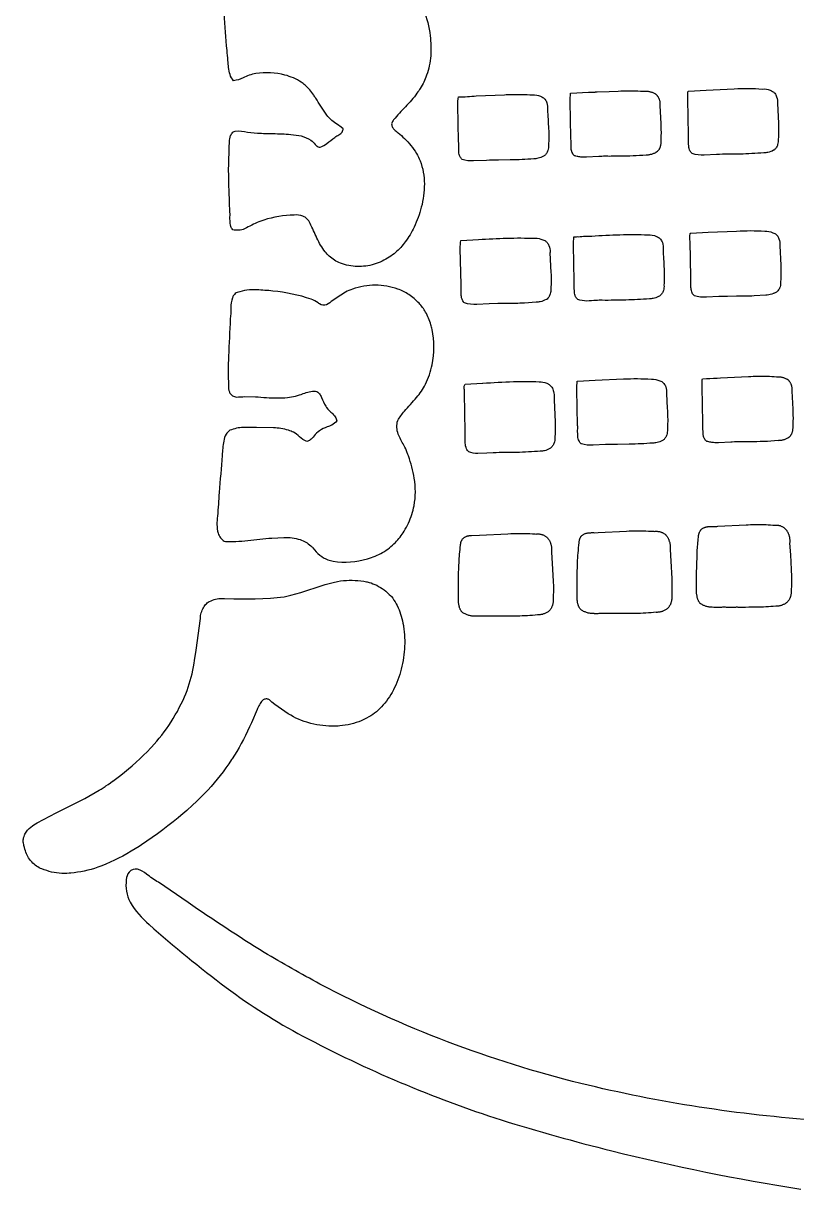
# Model space of a CAD drawing. Header units: millimetres. Extents: x 0 to 1000, y 0 to 780.
# Drawn here: x 500.1 to 584.2, y 140.5 to 267.4 of the extents above; entities that cross this region are included whole.
import ezdxf

# ---------------------------------------------------------------- set-up
doc = ezdxf.new("R2010")
doc.units = ezdxf.units.MM
doc.layers.add('Default', color=70, linetype='Continuous')

msp = doc.modelspace()

# ---------------------------------------------------------------- linework, layer by layer
at = {"layer": 'Default'}
for points in [[(543.64, 268.83, -0.068833), (544.37, 266.05, -0.04832), (544.43, 263.86, -0.063602), (543.98, 261.74, -0.057013), (543.3, 260.32, -0.027571), (542.94, 259.8, -0.046473), (541.68, 258.32, 0.014738), (540.4, 256.89, 0.149513), (540.2, 256.54, 0.152842), (540.19, 256.36, 0.113578), (540.34, 255.99, 0.079311), (540.47, 255.85, 0.040607), (540.9, 255.48, -0.02486), (541.58, 254.86, -0.072864), (542.87, 253.25, -0.026348), (543.28, 252.44, -0.090553), (543.74, 249.92, -0.066623), (543.41, 247.39, -0.049296), (542.63, 245.23, -0.049438), (541.66, 243.63, -0.051385), (540.61, 242.47, -0.062455), (539.15, 241.53, -0.079944), (537.36, 240.99, -0.040987), (536.45, 240.95, -0.095373), (534.62, 241.31, -0.092559), (533.4, 242.07, -0.033735), (532.95, 242.55, -0.055754), (532.06, 244.03, 0.006056), (531.31, 245.64, 0.083731), (530.97, 246.12, 0.113029), (530.53, 246.42, 0.124632), (529.58, 246.54, 0.067497), (526.27, 246), (525.74, 245.81, 0.010047), (524.19, 245.05, -0.179049), (522.9, 244.95, -0.147439), (522.68, 245.3, -0.035206), (522.61, 245.94, -0.026216), (522.61, 246.49, 0.033922), (522.57, 247.24, 0.004191), (522.49, 249.62, -0.025079), (522.56, 254.5, -0.120214), (522.67, 255.18, -0.114344), (522.92, 255.54, -0.120549), (523.18, 255.68, -0.099634), (524.5, 255.55), (525.61, 255.45, 0.014249), (527.28, 255.4, -0.014944), (529.21, 255.31, -0.033235), (530.36, 255.14, -0.090279), (531.4, 254.68, -0.074196), (531.87, 254.22, 0.135725), (532.19, 253.97, 0.092445), (532.4, 253.93, 0.095723), (533.15, 254.34, 0.002111), (533.99, 254.99, -0.050954), (534.45, 255.27), (534.66, 255.41, 0.145971), (534.89, 255.76, 0.03621), (534.92, 255.9), (534.7, 256.09), (534.29, 256.38, -0.079976), (533.12, 257.39), (532.48, 258.37, -0.00969), (531.94, 259.24, -0.020297), (531.71, 259.58, 0.070011), (530.78, 260.66, 0.031681), (530.36, 260.99, 0.075848), (528.58, 261.77, 0.101743), (525.4, 261.93, 0.079977), (524.03, 261.46, -0.081208), (522.99, 261.15, -0.108343), (522.61, 261.83, -0.054009), (522.38, 263.35, 0.021507), (522.28, 264.44, -0.000801), (521.97, 268.45, -0.009719)], [(586.68, 148.07, -0.042884), (560.77, 152.09, -0.060957), (532.39, 162.91, -0.013974), (526.32, 166.34, -0.01159), (518.06, 171.76), (514.84, 173.97, -0.044908), (513.52, 174.87, 0.097541), (512.56, 175.39, 0.262689), (511.64, 175.08, 0.174096), (511.33, 174.25, 0.15233), (511.74, 171.8, 0.081646), (513.81, 169.37, 0.020489), (522.19, 162.53, 0.039974), (530.53, 157.25, 0.044099), (552.1, 148.12, 0.014612), (564.11, 144.77, 0.022385), (584.67, 140.61, 0.039414)]]:
    msp.add_lwpolyline(points, format="xyb", dxfattribs=at)
for points in [[(559.68, 259.79), (561.59, 259.89), (561.71, 259.89), (561.83, 259.89), (561.96, 259.89), (562.08, 259.9), (562.2, 259.91), (562.32, 259.92), (562.36, 259.93), (562.52, 259.93), (563.82, 259.99), (564.8, 260.03), (565.1, 260.04), (565.41, 260.05), (565.72, 260.05), (566.03, 260.05), (566.34, 260.05), (566.64, 260.05), (566.95, 260.04), (567.26, 260.03), (567.57, 260.02), (567.72, 260.01), (567.79, 260.02), (567.87, 260.02), (567.94, 260.01), (568.01, 260.01), (568.09, 260), (568.16, 259.99), (568.23, 259.97), (568.31, 259.96), (568.38, 259.94), (568.45, 259.91), (568.52, 259.89), (568.6, 259.86), (568.67, 259.83), (568.74, 259.8), (568.79, 259.77), (568.83, 259.74), (568.87, 259.72), (568.91, 259.69), (568.94, 259.66), (568.98, 259.63), (569.01, 259.6), (569.04, 259.56), (569.07, 259.52), (569.1, 259.48), (569.13, 259.44), (569.16, 259.4), (569.18, 259.35), (569.21, 259.3), (569.23, 259.25), (569.25, 259.2), (569.27, 259.15), (569.29, 259.1), (569.3, 259.04), (569.31, 258.99), (569.33, 258.93), (569.34, 258.87), (569.34, 258.81), (569.35, 258.76), (569.35, 258.7), (569.35, 258.64), (569.35, 258.58), (569.35, 258.52), (569.35, 258.46), (569.34, 258.43), (569.45, 256.49), (569.46, 256.31), (569.47, 256.13), (569.47, 255.95), (569.47, 255.77), (569.48, 255.59), (569.48, 255.42), (569.47, 255.24), (569.47, 255.06), (569.46, 254.88), (569.46, 254.7), (569.45, 254.54), (569.45, 254.48), (569.45, 254.42), (569.45, 254.37), (569.44, 254.31), (569.44, 254.25), (569.43, 254.19), (569.42, 254.14), (569.41, 254.08), (569.4, 254.03), (569.38, 253.98), (569.37, 253.92), (569.35, 253.87), (569.33, 253.82), (569.3, 253.78), (569.28, 253.73), (569.26, 253.68), (569.23, 253.64), (569.2, 253.6), (569.17, 253.56), (569.14, 253.52), (569.11, 253.49), (569.07, 253.46), (569.04, 253.43), (569, 253.4), (568.97, 253.37), (568.93, 253.35), (568.89, 253.33), (568.87, 253.32), (568.8, 253.28), (568.73, 253.25), (568.66, 253.22), (568.59, 253.19), (568.51, 253.17), (568.44, 253.14), (568.37, 253.12), (568.29, 253.11), (568.22, 253.09), (568.15, 253.08), (568.07, 253.07), (568, 253.06), (567.92, 253.06), (567.85, 253.06), (567.5, 253.03), (567.15, 253.01), (566.79, 252.99), (566.44, 252.98), (566.09, 252.96), (565.73, 252.95), (565.38, 252.94), (565.29, 252.94), (565.2, 252.94), (565.12, 252.93), (565.04, 252.94), (564.96, 252.94), (564.73, 252.94), (564.5, 252.94), (564.27, 252.94), (564.04, 252.93), (563.84, 252.92), (563.68, 252.93), (563.53, 252.93), (563.37, 252.93), (563.21, 252.93), (563.05, 252.92), (562.89, 252.91), (562.74, 252.9), (562.72, 252.9), (561.39, 252.83), (561.28, 252.82), (561.18, 252.82), (561.07, 252.83), (560.97, 252.83), (560.86, 252.84), (560.76, 252.85), (560.65, 252.86), (560.55, 252.88), (560.44, 252.9), (560.34, 252.92), (560.23, 252.94), (560.13, 252.97), (560.06, 252.99), (560.03, 253.02), (560, 253.05), (559.97, 253.09), (559.94, 253.13), (559.91, 253.16), (559.88, 253.2), (559.86, 253.25), (559.84, 253.29), (559.81, 253.34), (559.79, 253.39), (559.78, 253.43), (559.76, 253.48), (559.75, 253.54), (559.73, 253.59), (559.72, 253.64), (559.71, 253.69), (559.71, 253.75), (559.7, 253.8), (559.7, 253.86), (559.7, 253.91), (559.7, 253.92), (559.69, 254.46), (559.68, 254.99), (559.6, 258.89), (559.6, 259.01), (559.6, 259.13), (559.6, 259.25), (559.61, 259.37), (559.62, 259.49), (559.63, 259.61), (559.64, 259.73), (559.64, 259.79)], [(574.03, 228.74), (574.41, 228.76), (574.8, 228.77), (575.18, 228.79), (575.57, 228.81), (575.94, 228.84), (579, 228.98), (579.26, 228.99), (579.51, 229), (579.76, 229.01), (580.01, 229.02), (580.26, 229.02), (580.52, 229.02), (580.77, 229.02), (581.02, 229.01), (581.27, 229), (581.52, 228.99), (581.78, 228.98), (582.03, 228.96), (582.07, 228.96), (582.14, 228.96), (582.22, 228.96), (582.29, 228.96), (582.36, 228.95), (582.44, 228.94), (582.51, 228.93), (582.58, 228.92), (582.66, 228.9), (582.73, 228.88), (582.8, 228.86), (582.87, 228.83), (582.94, 228.81), (583.01, 228.78), (583.08, 228.74), (583.14, 228.71), (583.18, 228.69), (583.22, 228.67), (583.26, 228.64), (583.29, 228.61), (583.33, 228.58), (583.36, 228.55), (583.39, 228.51), (583.42, 228.47), (583.45, 228.43), (583.48, 228.39), (583.51, 228.34), (583.53, 228.3), (583.56, 228.25), (583.58, 228.2), (583.6, 228.15), (583.62, 228.1), (583.64, 228.05), (583.65, 227.99), (583.66, 227.94), (583.68, 227.88), (583.69, 227.82), (583.69, 227.77), (583.7, 227.71), (583.7, 227.65), (583.7, 227.59), (583.7, 227.53), (583.7, 227.48), (583.7, 227.42), (583.69, 227.38), (583.8, 225.43), (583.81, 225.25), (583.81, 225.07), (583.82, 224.9), (583.82, 224.72), (583.83, 224.54), (583.83, 224.36), (583.82, 224.18), (583.82, 224), (583.81, 223.82), (583.81, 223.64), (583.8, 223.49), (583.8, 223.43), (583.8, 223.37), (583.8, 223.31), (583.79, 223.25), (583.79, 223.2), (583.78, 223.14), (583.77, 223.08), (583.76, 223.03), (583.74, 222.97), (583.73, 222.92), (583.71, 222.86), (583.69, 222.81), (583.67, 222.76), (583.65, 222.71), (583.62, 222.67), (583.6, 222.62), (583.57, 222.58), (583.54, 222.54), (583.51, 222.5), (583.48, 222.46), (583.45, 222.43), (583.41, 222.39), (583.38, 222.36), (583.34, 222.33), (583.3, 222.31), (583.27, 222.29), (583.23, 222.26), (583.22, 222.26), (583.15, 222.23), (583.08, 222.19), (583.01, 222.16), (582.94, 222.13), (582.87, 222.11), (582.8, 222.09), (582.73, 222.07), (582.65, 222.05), (582.58, 222.03), (582.51, 222.02), (582.43, 222.01), (582.36, 222.01), (582.29, 222.01), (582.21, 222), (582.2, 222.01), (581.82, 221.98), (581.43, 221.96), (581.05, 221.93), (580.66, 221.92), (580.27, 221.9), (579.89, 221.89), (579.64, 221.88), (578.35, 221.86), (578.13, 221.87), (577.9, 221.87), (577.68, 221.86), (577.45, 221.86), (577.23, 221.85), (577.07, 221.84), (575.74, 221.77), (575.63, 221.77), (575.52, 221.77), (575.42, 221.77), (575.31, 221.78), (575.2, 221.79), (575.1, 221.8), (574.99, 221.81), (574.88, 221.83), (574.78, 221.85), (574.67, 221.87), (574.57, 221.9), (574.46, 221.93), (574.41, 221.94), (574.38, 221.97), (574.35, 222), (574.32, 222.04), (574.29, 222.07), (574.26, 222.11), (574.23, 222.15), (574.21, 222.2), (574.19, 222.24), (574.16, 222.29), (574.14, 222.33), (574.13, 222.38), (574.11, 222.43), (574.1, 222.49), (574.08, 222.54), (574.07, 222.59), (574.06, 222.64), (574.06, 222.7), (574.05, 222.75), (574.05, 222.81), (574.05, 222.86), (574.05, 222.87), (574.04, 223.41), (574.03, 223.94), (573.95, 227.84), (573.94, 228.66), (574, 228.74), (574.03, 228.74)], [(547.45, 205), (547.44, 205.2), (547.44, 205.4), (547.44, 205.61), (547.44, 205.81), (547.45, 206.01), (547.45, 206.21), (547.46, 206.41), (547.46, 206.47), (547.47, 207), (547.47, 207.24), (547.47, 207.48), (547.47, 207.73), (547.48, 207.97), (547.49, 208.22), (547.5, 208.46), (547.51, 208.7), (547.52, 208.95), (547.54, 209.19), (547.55, 209.43), (547.57, 209.67), (547.6, 209.92), (547.62, 210.16), (547.64, 210.4), (547.67, 210.64), (547.67, 210.64), (547.68, 210.7), (547.68, 210.75), (547.69, 210.8), (547.7, 210.86), (547.71, 210.91), (547.72, 210.96), (547.74, 211.01), (547.76, 211.06), (547.78, 211.1), (547.8, 211.15), (547.82, 211.19), (547.84, 211.23), (547.87, 211.27), (547.9, 211.31), (547.92, 211.35), (547.95, 211.38), (547.99, 211.41), (547.99, 211.41), (548.04, 211.45), (548.1, 211.49), (548.15, 211.52), (548.21, 211.55), (548.27, 211.58), (548.32, 211.6), (548.38, 211.62), (548.44, 211.64), (548.5, 211.66), (548.56, 211.67), (548.62, 211.68), (548.68, 211.69), (548.74, 211.7), (548.8, 211.7), (548.86, 211.7), (549.75, 211.73), (552.83, 211.88), (553.13, 211.9), (553.43, 211.9), (553.72, 211.91), (554.02, 211.91), (554.32, 211.91), (554.62, 211.91), (554.91, 211.9), (555.21, 211.89), (555.51, 211.88), (555.8, 211.86), (555.92, 211.85), (555.98, 211.86), (556.04, 211.87), (556.1, 211.87), (556.17, 211.87), (556.23, 211.86), (556.29, 211.85), (556.35, 211.84), (556.41, 211.83), (556.48, 211.81), (556.54, 211.8), (556.6, 211.77), (556.66, 211.75), (556.72, 211.72), (556.77, 211.69), (556.83, 211.66), (556.89, 211.62), (556.95, 211.58), (557, 211.54), (557.05, 211.5), (557.1, 211.47), (557.14, 211.42), (557.17, 211.38), (557.21, 211.33), (557.24, 211.29), (557.28, 211.24), (557.31, 211.18), (557.34, 211.13), (557.37, 211.07), (557.4, 211.02), (557.42, 210.96), (557.45, 210.9), (557.47, 210.83), (557.49, 210.77), (557.51, 210.71), (557.52, 210.64), (557.54, 210.57), (557.55, 210.51), (557.56, 210.44), (557.57, 210.37), (557.57, 210.3), (557.58, 210.23), (557.58, 210.16), (557.58, 210.09), (557.58, 210.02), (557.57, 209.95), (557.57, 209.89), (557.57, 209.88), (557.65, 208.63), (557.75, 206.74), (557.76, 206.53), (557.77, 206.32), (557.77, 206.12), (557.77, 205.91), (557.77, 205.7), (557.77, 205.49), (557.76, 205.29), (557.76, 205.08), (557.75, 204.87), (557.75, 204.84), (557.75, 204.78), (557.75, 204.71), (557.75, 204.65), (557.75, 204.58), (557.75, 204.52), (557.74, 204.45), (557.73, 204.39), (557.72, 204.33), (557.71, 204.27), (557.7, 204.21), (557.68, 204.14), (557.66, 204.09), (557.64, 204.03), (557.62, 203.97), (557.6, 203.92), (557.57, 203.86), (557.55, 203.81), (557.52, 203.76), (557.49, 203.71), (557.46, 203.67), (557.42, 203.62), (557.39, 203.58), (557.35, 203.54), (557.32, 203.5), (557.28, 203.47), (557.24, 203.43), (557.2, 203.4), (557.19, 203.4), (557.12, 203.35), (557.06, 203.31), (556.99, 203.28), (556.92, 203.24), (556.85, 203.21), (556.78, 203.18), (556.71, 203.16), (556.64, 203.13), (556.57, 203.11), (556.5, 203.09), (556.42, 203.08), (556.35, 203.07), (556.28, 203.06), (556.21, 203.05), (556.13, 203.05), (556.06, 203.05), (556.06, 203.05), (555.78, 203.02), (555.5, 203), (555.22, 202.98), (554.95, 202.96), (554.67, 202.95), (554.39, 202.94), (554.11, 202.93), (553.83, 202.93), (553.56, 202.92), (553.44, 202.92), (553.36, 202.92), (553.27, 202.92), (553.19, 202.92), (553.12, 202.92), (552.78, 202.91), (552.44, 202.91), (552.1, 202.91), (551.97, 202.91), (551.92, 202.92), (551.88, 202.93), (551.83, 202.93), (551.78, 202.93), (551.74, 202.92), (551.69, 202.91), (551.69, 202.91), (550.83, 202.91), (550.48, 202.91), (550.12, 202.91), (549.77, 202.91), (549.42, 202.9), (549.35, 202.9), (549.26, 202.9), (549.17, 202.9), (549.09, 202.91), (549, 202.92), (548.92, 202.93), (548.83, 202.94), (548.75, 202.96), (548.66, 202.98), (548.58, 203), (548.5, 203.03), (548.41, 203.06), (548.33, 203.09), (548.25, 203.12), (548.17, 203.16), (548.08, 203.2), (548, 203.24), (547.92, 203.29), (547.89, 203.31), (547.86, 203.34), (547.82, 203.38), (547.79, 203.42), (547.76, 203.46), (547.73, 203.51), (547.7, 203.55), (547.67, 203.6), (547.65, 203.65), (547.62, 203.7), (547.6, 203.76), (547.58, 203.81), (547.56, 203.87), (547.55, 203.92), (547.53, 203.98), (547.52, 204.04), (547.52, 204.07), (547.5, 204.16), (547.48, 204.24), (547.47, 204.32), (547.46, 204.41), (547.45, 204.49), (547.45, 204.58), (547.44, 204.67), (547.44, 204.75), (547.44, 204.84), (547.44, 204.92)], [(560.34, 205.29), (560.36, 206.76), (560.36, 207.04), (560.36, 207.31), (560.36, 207.59), (560.37, 207.87), (560.38, 208.14), (560.39, 208.42), (560.4, 208.7), (560.41, 208.97), (560.43, 209.25), (560.44, 209.52), (560.46, 209.8), (560.49, 210.07), (560.51, 210.35), (560.54, 210.62), (560.57, 210.9), (560.57, 210.93), (560.57, 210.98), (560.58, 211.04), (560.59, 211.09), (560.6, 211.14), (560.61, 211.2), (560.62, 211.25), (560.64, 211.3), (560.66, 211.35), (560.68, 211.39), (560.7, 211.44), (560.72, 211.48), (560.75, 211.53), (560.77, 211.57), (560.8, 211.6), (560.83, 211.64), (560.86, 211.67), (560.88, 211.7), (560.93, 211.74), (560.99, 211.77), (561.04, 211.81), (561.1, 211.84), (561.15, 211.86), (561.21, 211.89), (561.27, 211.91), (561.33, 211.93), (561.39, 211.95), (561.44, 211.96), (561.5, 211.97), (561.56, 211.98), (561.62, 211.99), (561.68, 211.99), (561.74, 211.99), (561.75, 211.99), (561.83, 211.99), (561.9, 212), (561.97, 212), (562.05, 212), (562.12, 212), (562.2, 211.99), (562.2, 211.99), (562.65, 212.02), (565.73, 212.17), (566.03, 212.18), (566.33, 212.19), (566.62, 212.19), (566.92, 212.2), (567.22, 212.19), (567.52, 212.19), (567.81, 212.18), (568.11, 212.17), (568.41, 212.16), (568.71, 212.15), (568.81, 212.14), (568.88, 212.15), (568.94, 212.15), (569, 212.15), (569.07, 212.15), (569.13, 212.14), (569.19, 212.14), (569.25, 212.12), (569.32, 212.11), (569.38, 212.09), (569.44, 212.07), (569.5, 212.05), (569.56, 212.03), (569.62, 212), (569.68, 211.97), (569.74, 211.93), (569.8, 211.9), (569.85, 211.86), (569.91, 211.82), (569.96, 211.77), (569.99, 211.75), (570.03, 211.71), (570.07, 211.66), (570.11, 211.62), (570.14, 211.57), (570.17, 211.52), (570.21, 211.47), (570.24, 211.41), (570.27, 211.36), (570.29, 211.3), (570.32, 211.24), (570.34, 211.18), (570.36, 211.12), (570.38, 211.05), (570.4, 210.99), (570.42, 210.92), (570.43, 210.86), (570.45, 210.79), (570.46, 210.72), (570.46, 210.65), (570.47, 210.59), (570.47, 210.52), (570.48, 210.45), (570.48, 210.38), (570.47, 210.31), (570.47, 210.24), (570.46, 210.17), (570.46, 210.17), (570.54, 208.91), (570.65, 207.02), (570.66, 206.82), (570.66, 206.61), (570.67, 206.4), (570.67, 206.2), (570.67, 205.99), (570.67, 205.79), (570.66, 205.58), (570.65, 205.38), (570.65, 205.17), (570.64, 205.13), (570.65, 205.06), (570.65, 205), (570.65, 204.93), (570.65, 204.87), (570.64, 204.8), (570.64, 204.74), (570.63, 204.68), (570.62, 204.61), (570.61, 204.55), (570.59, 204.49), (570.58, 204.43), (570.56, 204.37), (570.54, 204.31), (570.52, 204.25), (570.49, 204.2), (570.47, 204.15), (570.44, 204.09), (570.41, 204.04), (570.38, 203.99), (570.35, 203.95), (570.32, 203.9), (570.28, 203.86), (570.25, 203.82), (570.21, 203.78), (570.17, 203.75), (570.13, 203.72), (570.09, 203.69), (570.09, 203.68), (570.02, 203.64), (569.96, 203.6), (569.89, 203.56), (569.83, 203.53), (569.76, 203.5), (569.69, 203.47), (569.62, 203.44), (569.55, 203.42), (569.49, 203.4), (569.42, 203.38), (569.35, 203.36), (569.28, 203.35), (569.21, 203.34), (569.14, 203.34), (569.06, 203.33), (568.99, 203.33), (568.95, 203.34), (568.67, 203.31), (568.39, 203.29), (568.11, 203.27), (567.82, 203.25), (567.54, 203.24), (567.26, 203.22), (566.97, 203.22), (566.69, 203.21), (566.41, 203.21), (566.34, 203.21), (566.25, 203.2), (566.17, 203.2), (566.08, 203.2), (566.01, 203.21), (565.68, 203.2), (565.35, 203.2), (565.02, 203.2), (564.87, 203.2), (564.82, 203.21), (564.77, 203.21), (564.73, 203.21), (564.68, 203.21), (564.63, 203.21), (564.58, 203.2), (564.58, 203.2), (563.72, 203.19), (562.98, 203.2), (562.7, 203.19), (562.61, 203.18), (562.53, 203.18), (562.44, 203.18), (562.35, 203.18), (562.26, 203.18), (562.21, 203.19), (562.13, 203.19), (562.05, 203.19), (561.96, 203.19), (561.88, 203.2), (561.8, 203.21), (561.71, 203.23), (561.63, 203.24), (561.55, 203.26), (561.47, 203.29), (561.39, 203.31), (561.3, 203.34), (561.22, 203.37), (561.14, 203.4), (561.06, 203.44), (560.98, 203.48), (560.91, 203.52), (560.83, 203.57), (560.79, 203.59), (560.75, 203.63), (560.72, 203.67), (560.68, 203.72), (560.65, 203.76), (560.62, 203.81), (560.59, 203.86), (560.56, 203.91), (560.54, 203.96), (560.51, 204.02), (560.49, 204.07), (560.47, 204.13), (560.45, 204.19), (560.44, 204.25), (560.42, 204.31), (560.41, 204.36), (560.4, 204.45), (560.38, 204.55), (560.37, 204.64), (560.36, 204.74), (560.35, 204.83), (560.35, 204.93), (560.34, 205.03), (560.34, 205.12), (560.34, 205.22)], [(573.34, 205.96), (573.34, 206.28), (573.34, 206.6), (573.34, 206.91), (573.35, 207.23), (573.35, 207.43), (573.4, 209.52), (573.41, 209.72), (573.41, 209.92), (573.42, 210.12), (573.44, 210.31), (573.45, 210.51), (573.47, 210.71), (573.48, 210.91), (573.5, 211.1), (573.53, 211.3), (573.55, 211.49), (573.57, 211.6), (573.57, 211.65), (573.57, 211.71), (573.58, 211.76), (573.59, 211.81), (573.6, 211.87), (573.62, 211.92), (573.63, 211.97), (573.65, 212.02), (573.67, 212.06), (573.69, 212.11), (573.72, 212.15), (573.74, 212.2), (573.77, 212.24), (573.79, 212.27), (573.82, 212.31), (573.85, 212.34), (573.88, 212.37), (573.93, 212.41), (573.99, 212.44), (574.04, 212.48), (574.1, 212.51), (574.16, 212.53), (574.22, 212.56), (574.28, 212.58), (574.34, 212.6), (574.4, 212.62), (574.46, 212.63), (574.52, 212.64), (574.58, 212.65), (574.64, 212.65), (574.7, 212.66), (574.75, 212.66), (574.87, 212.65), (574.98, 212.65), (575.1, 212.65), (575.21, 212.65), (575.33, 212.66), (575.44, 212.67), (575.56, 212.68), (575.64, 212.69), (578.73, 212.84), (578.97, 212.85), (579.21, 212.87), (579.45, 212.87), (579.69, 212.88), (579.93, 212.89), (580.17, 212.89), (580.41, 212.88), (580.66, 212.88), (580.9, 212.87), (581.14, 212.86), (581.38, 212.85), (581.62, 212.83), (581.81, 212.81), (581.87, 212.82), (581.93, 212.83), (581.99, 212.83), (582.06, 212.83), (582.12, 212.82), (582.18, 212.82), (582.24, 212.81), (582.3, 212.79), (582.36, 212.78), (582.42, 212.76), (582.48, 212.74), (582.54, 212.71), (582.6, 212.68), (582.66, 212.65), (582.72, 212.62), (582.77, 212.59), (582.83, 212.55), (582.88, 212.51), (582.94, 212.46), (582.99, 212.42), (583.03, 212.38), (583.06, 212.33), (583.1, 212.29), (583.14, 212.24), (583.17, 212.19), (583.2, 212.14), (583.23, 212.08), (583.26, 212.03), (583.29, 211.97), (583.31, 211.91), (583.34, 211.85), (583.36, 211.79), (583.38, 211.72), (583.4, 211.66), (583.41, 211.59), (583.43, 211.53), (583.44, 211.46), (583.45, 211.39), (583.46, 211.32), (583.47, 211.25), (583.47, 211.18), (583.47, 211.12), (583.47, 211.05), (583.47, 210.98), (583.47, 210.91), (583.46, 210.84), (583.54, 209.58), (583.56, 209.32), (583.58, 209.05), (583.59, 208.79), (583.61, 208.53), (583.62, 208.26), (583.63, 208), (583.64, 207.73), (583.65, 207.47), (583.65, 207.2), (583.65, 206.94), (583.65, 206.67), (583.65, 206.4), (583.65, 206.14), (583.64, 205.87), (583.64, 205.8), (583.64, 205.73), (583.64, 205.67), (583.64, 205.6), (583.64, 205.54), (583.64, 205.47), (583.63, 205.41), (583.62, 205.34), (583.61, 205.28), (583.6, 205.22), (583.58, 205.16), (583.57, 205.09), (583.55, 205.03), (583.53, 204.98), (583.51, 204.92), (583.48, 204.86), (583.46, 204.81), (583.43, 204.76), (583.4, 204.71), (583.37, 204.66), (583.34, 204.61), (583.31, 204.57), (583.27, 204.52), (583.23, 204.48), (583.2, 204.45), (583.16, 204.41), (583.12, 204.38), (583.08, 204.35), (583.02, 204.31), (582.96, 204.27), (582.9, 204.23), (582.83, 204.2), (582.77, 204.17), (582.7, 204.14), (582.64, 204.11), (582.57, 204.09), (582.51, 204.07), (582.44, 204.05), (582.37, 204.04), (582.3, 204.02), (582.24, 204.01), (582.17, 204.01), (582.1, 204.01), (582.03, 204.01), (581.96, 204.01), (581.95, 204.01), (581.68, 203.98), (581.42, 203.96), (581.15, 203.94), (580.89, 203.92), (580.62, 203.91), (580.35, 203.9), (580.09, 203.89), (579.82, 203.88), (579.56, 203.88), (579.33, 203.88), (579.25, 203.88), (579.16, 203.88), (579.08, 203.88), (579.01, 203.88), (578.67, 203.87), (578.33, 203.87), (577.99, 203.87), (577.86, 203.87), (577.81, 203.88), (577.77, 203.88), (577.72, 203.89), (577.67, 203.88), (577.63, 203.88), (577.58, 203.87), (577.58, 203.87), (576.72, 203.86), (576.61, 203.87), (576.5, 203.88), (576.39, 203.88), (576.28, 203.88), (576.17, 203.88), (576.06, 203.87), (575.98, 203.87), (575.78, 203.86), (575.59, 203.86), (575.4, 203.86), (575.21, 203.87), (575.02, 203.88), (574.86, 203.89), (574.78, 203.89), (574.71, 203.9), (574.63, 203.92), (574.55, 203.93), (574.47, 203.95), (574.39, 203.98), (574.32, 204), (574.24, 204.03), (574.17, 204.06), (574.09, 204.09), (574.02, 204.13), (573.94, 204.17), (573.87, 204.21), (573.8, 204.26), (573.78, 204.27), (573.75, 204.3), (573.71, 204.34), (573.68, 204.38), (573.65, 204.42), (573.62, 204.47), (573.59, 204.52), (573.56, 204.56), (573.54, 204.61), (573.51, 204.67), (573.49, 204.72), (573.47, 204.77), (573.45, 204.83), (573.44, 204.89), (573.42, 204.95), (573.41, 205.01), (573.41, 205.03), (573.39, 205.11), (573.37, 205.2), (573.36, 205.28), (573.35, 205.36), (573.34, 205.44), (573.34, 205.53), (573.33, 205.61), (573.33, 205.7), (573.33, 205.78), (573.33, 205.86), (573.34, 205.95)], [(500.23, 177.87), (500.2, 177.98), (500.17, 178.1), (500.15, 178.22), (500.13, 178.34), (500.13, 178.46), (500.13, 178.58), (500.15, 178.71), (500.16, 178.8), (500.21, 178.94), (500.26, 179.08), (500.31, 179.21), (500.38, 179.33), (500.45, 179.44), (500.52, 179.55), (500.6, 179.65), (500.69, 179.74), (500.78, 179.82), (500.78, 179.82), (500.95, 179.96), (501.11, 180.1), (501.29, 180.22), (501.46, 180.33), (501.63, 180.43), (503.7, 181.51), (506.82, 183.1), (508.36, 183.98), (508.58, 184.11), (508.8, 184.25), (509.02, 184.39), (509.11, 184.46), (509.36, 184.62), (509.6, 184.78), (509.84, 184.96), (509.86, 184.98), (510.29, 185.29), (510.72, 185.62), (511.14, 185.95), (511.56, 186.3), (511.98, 186.65), (512.39, 187.02), (512.79, 187.39), (513.19, 187.78), (513.59, 188.17), (513.98, 188.58), (514.08, 188.68), (514.37, 188.99), (514.64, 189.31), (514.91, 189.64), (515.18, 189.98), (515.44, 190.32), (515.7, 190.67), (515.94, 191.04), (516.19, 191.41), (516.42, 191.79), (516.65, 192.17), (516.88, 192.56), (517.09, 192.97), (517.31, 193.37), (517.51, 193.79), (517.66, 194.13), (517.8, 194.47), (517.93, 194.82), (518.05, 195.18), (518.17, 195.54), (518.28, 195.91), (518.38, 196.28), (518.48, 196.65), (518.56, 197.03), (518.64, 197.42), (518.71, 197.8), (518.76, 198.09), (518.94, 199.23), (519.38, 202.67), (519.39, 202.82), (519.41, 202.98), (519.45, 203.14), (519.48, 203.29), (519.53, 203.43), (519.58, 203.57), (519.64, 203.71), (519.71, 203.84), (519.79, 203.96), (519.87, 204.07), (519.95, 204.18), (520.04, 204.27), (520.14, 204.36), (520.24, 204.43), (520.34, 204.5), (520.38, 204.52), (520.54, 204.6), (520.71, 204.67), (520.87, 204.73), (521.04, 204.77), (521.21, 204.81), (521.38, 204.83), (521.55, 204.84), (521.72, 204.84), (521.89, 204.83), (522.02, 204.82), (523.01, 204.8), (524, 204.79), (524.99, 204.8), (525.34, 204.8), (527, 204.87), (527.37, 204.9), (527.74, 204.93), (528.11, 204.98), (528.49, 205.03), (528.65, 205.06), (529.21, 205.2), (529.76, 205.34), (530.31, 205.5), (530.86, 205.67), (531.41, 205.85), (531.64, 205.92), (532.07, 206.08), (532.51, 206.22), (532.95, 206.35), (533.4, 206.47), (533.84, 206.58), (534.28, 206.68), (534.63, 206.75), (534.94, 206.78), (535.26, 206.81), (535.57, 206.82), (535.89, 206.82), (536.2, 206.81), (536.52, 206.79), (536.83, 206.75), (537.15, 206.71), (537.46, 206.65), (537.51, 206.64), (537.73, 206.59), (537.94, 206.53), (538.15, 206.45), (538.36, 206.37), (538.57, 206.27), (538.77, 206.16), (538.98, 206.04), (539.17, 205.91), (539.37, 205.77), (539.56, 205.62), (539.75, 205.46), (539.93, 205.29), (540.1, 205.11), (540.17, 205.04), (540.3, 204.86), (540.43, 204.67), (540.56, 204.47), (540.67, 204.27), (540.78, 204.06), (540.89, 203.84), (540.99, 203.61), (541.08, 203.38), (541.16, 203.14), (541.23, 202.9), (541.3, 202.66), (541.36, 202.41), (541.41, 202.15), (541.46, 201.9), (541.47, 201.81), (541.51, 201.51), (541.55, 201.2), (541.57, 200.89), (541.59, 200.58), (541.6, 200.27), (541.6, 199.95), (541.59, 199.64), (541.57, 199.33), (541.55, 199.02), (541.51, 198.71), (541.47, 198.41), (541.42, 198.1), (541.42, 198.09), (541.37, 197.78), (541.3, 197.47), (541.23, 197.16), (541.15, 196.86), (541.06, 196.56), (540.96, 196.27), (540.86, 195.98), (540.75, 195.7), (540.63, 195.42), (540.5, 195.15), (540.37, 194.89), (540.23, 194.63), (540.09, 194.38), (539.94, 194.14), (539.78, 193.91), (539.61, 193.68), (539.45, 193.47), (539.27, 193.26), (539.09, 193.06), (538.91, 192.87), (538.72, 192.69), (538.52, 192.52), (538.32, 192.36), (538.12, 192.21), (537.92, 192.07), (537.72, 191.95), (537.44, 191.81), (537.16, 191.67), (536.88, 191.55), (536.6, 191.44), (536.31, 191.34), (536.02, 191.25), (535.73, 191.18), (535.44, 191.11), (535.14, 191.06), (534.85, 191.02), (534.56, 190.99), (534.37, 190.97), (534.04, 190.96), (533.7, 190.95), (533.37, 190.96), (533.04, 190.98), (532.71, 191.01), (532.38, 191.05), (532.05, 191.1), (531.72, 191.17), (531.39, 191.25), (531.06, 191.34), (530.96, 191.37), (530.66, 191.47), (530.37, 191.58), (530.07, 191.7), (529.78, 191.84), (529.5, 191.98), (529.21, 192.14), (528.93, 192.31), (528.57, 192.54), (528.21, 192.79), (527.85, 193.04), (527.49, 193.31), (527.14, 193.58), (527.03, 193.67), (526.97, 193.74), (526.9, 193.8), (526.83, 193.84), (526.75, 193.88), (526.68, 193.9), (526.6, 193.91), (526.52, 193.91), (526.44, 193.9), (526.36, 193.88), (526.29, 193.84), (526.22, 193.8), (526.15, 193.74), (526.14, 193.73), (526.04, 193.63), (525.96, 193.53), (525.87, 193.41), (525.8, 193.29), (525.73, 193.16), (525.66, 193.02), (525.61, 192.88), (525.56, 192.76), (524.93, 191.33), (524.72, 190.87), (524.51, 190.41), (524.29, 189.95), (524.07, 189.51), (523.83, 189.07), (523.59, 188.64), (523.35, 188.21), (523.09, 187.8), (522.83, 187.39), (522.78, 187.31), (522.48, 186.87), (522.17, 186.43), (521.85, 186), (521.53, 185.59), (521.21, 185.18), (520.87, 184.78), (520.54, 184.39), (520.19, 184), (520.04, 183.84), (519.5, 183.29), (518.96, 182.75), (518.54, 182.35), (517.9, 181.79), (517.26, 181.24), (516.97, 180.99), (516.41, 180.54), (515.85, 180.1), (515.29, 179.67), (514.72, 179.25), (514.15, 178.84), (513.57, 178.44), (512.99, 178.06), (512.73, 177.88), (512.29, 177.6), (511.84, 177.34), (511.39, 177.08), (510.94, 176.83), (510.49, 176.6), (510.03, 176.37), (509.57, 176.16), (509.11, 175.96), (508.65, 175.76), (508.23, 175.6), (507.87, 175.48), (507.5, 175.38), (507.13, 175.28), (506.76, 175.19), (506.39, 175.12), (506.02, 175.06), (505.65, 175.01), (505.28, 174.97), (505.12, 174.95), (504.85, 174.94), (504.57, 174.94), (504.3, 174.94), (504.03, 174.96), (503.75, 175), (503.48, 175.04), (503.21, 175.09), (502.94, 175.16), (502.67, 175.24), (502.41, 175.33), (502.14, 175.43), (502, 175.49), (501.85, 175.56), (501.71, 175.64), (501.57, 175.72), (501.43, 175.82), (501.3, 175.93), (501.17, 176.05), (501.05, 176.18), (500.93, 176.32), (500.9, 176.36), (500.8, 176.48), (500.71, 176.62), (500.62, 176.76), (500.54, 176.92), (500.47, 177.07), (500.41, 177.24), (500.35, 177.41), (500.3, 177.58), (500.25, 177.76)]]:
    msp.add_lwpolyline(points, close=True, dxfattribs=at)
for points in [[(572.47, 260.03), (574.37, 260.13), (577.44, 260.27, -0.033501), (580.5, 260.25, -0.116948), (581.35, 260.12, -0.034325), (581.6, 259.99, -0.090678), (581.85, 259.78, -0.080127), (582.05, 259.41, -0.110249), (582.13, 258.67), (582.24, 256.54, -0.026393), (582.23, 254.78, -0.087905), (582.16, 254.2, -0.073178), (582, 253.86, -0.077655), (581.8, 253.65, -0.04222), (581.7, 253.58, -0.069464), (581.09, 253.35, -0.053296), (580.64, 253.3, -0.012255), (578.07, 253.17), (576.79, 253.15, 0.0177), (575.5, 253.13), (574.17, 253.07, -0.103212), (572.85, 253.23), (572.85, 253.23, -0.095689), (572.62, 253.52, -0.093641), (572.49, 254.03, -0.021402), (572.48, 254.16), (572.46, 255.23), (572.38, 259.13), (572.38, 259.96), (572.43, 260.03), (572.46, 260.03)], [(547.47, 259.39, 0.014818), (549.38, 259.49), (552.44, 259.62, -0.035536), (553.21, 259.65, -0.020755), (555.51, 259.61, -0.112496), (556.38, 259.46, -0.029961), (556.62, 259.34, -0.090293), (556.86, 259.13, -0.07988), (557.06, 258.75, -0.109318), (557.13, 258.02, 0.000936), (557.25, 255.91, -0.028111), (557.24, 254.13, -0.088084), (557.16, 253.56, -0.073276), (557.01, 253.22, -0.077785), (556.81, 253.01, -0.042319), (556.71, 252.94, -0.06889), (556.1, 252.71, -0.052183), (555.64, 252.65, -0.011958), (553.08, 252.53), (551.79, 252.51, 0.018029), (550.51, 252.49), (549.08, 252.42, -0.086047), (547.85, 252.59, -0.094232), (547.63, 252.89, -0.092689), (547.49, 253.4, -0.019239), (547.49, 253.52, -0.003096), (547.47, 254.59), (547.38, 258.48, -0.044193), (547.44, 259.39), (547.47, 259.39)], [(574.62, 244.67), (577.69, 244.8, -0.032141), (580.75, 244.79, -0.109215), (581.65, 244.62, -0.023915), (581.85, 244.53, -0.093231), (582.1, 244.32, -0.081878), (582.3, 243.96, -0.115595), (582.38, 243.2), (582.49, 241.08, -0.026979), (582.48, 239.32, -0.089158), (582.42, 238.75, -0.074121), (582.26, 238.41, -0.078894), (582.07, 238.2, -0.043021), (581.97, 238.13, -0.026316), (581.69, 238, -0.083768), (581.02, 237.84, -0.015954), (580.89, 237.84), (579.61, 237.75, -0.021773), (577.68, 237.71), (576.72, 237.7), (575.76, 237.67), (574.42, 237.61, -0.097649), (573.1, 237.77, -0.093909), (572.87, 238.07, -0.092449), (572.74, 238.58, -0.018729), (572.73, 238.7, -0.004831), (572.72, 239.77), (572.63, 243.66, -0.047246), (572.63, 244.49, -0.060138), (572.69, 244.57), (572.71, 244.57), (574.59, 244.67)], [(549.64, 243.88, -0.01048), (552.7, 244.02, -0.020558), (555.77, 244.01, -0.114004), (556.63, 243.86, -0.025385), (556.83, 243.76, -0.09559), (557.08, 243.57, -0.083579), (557.29, 243.22, -0.106718), (557.41, 242.53, -0.017158), (557.4, 242.42), (557.51, 240.3, -0.026485), (557.5, 238.53, -0.088174), (557.43, 237.96, -0.073363), (557.27, 237.62, -0.077898), (557.08, 237.41, -0.042383), (556.97, 237.34, -0.067171), (556.34, 237.11, -0.047651), (555.9, 237.05), (554.62, 236.97, -0.021771), (552.7, 236.93), (551.73, 236.91), (550.77, 236.89), (549.44, 236.82, -0.101379), (548.11, 236.98, -0.093901), (547.89, 237.28, -0.092435), (547.75, 237.8, -0.019059), (547.75, 237.92, -0.004427), (547.73, 238.98), (547.65, 242.88, -0.042155), (547.71, 243.79), (547.73, 243.79), (549.61, 243.88)], [(560.03, 244.17, -0.028921), (560.51, 244.19, -0.03884), (561.23, 244.23), (561.94, 244.26, -0.011437), (565.01, 244.4, -0.019892), (568.07, 244.39, -0.108236), (568.97, 244.22, -0.024548), (569.19, 244.11, -0.092415), (569.43, 243.91, -0.081324), (569.62, 243.54, -0.113434), (569.7, 242.8, 0.000885), (569.81, 240.68, -0.027668), (569.8, 238.91, -0.087997), (569.73, 238.34, -0.073129), (569.57, 238, -0.077598), (569.38, 237.78, -0.055591), (569.21, 237.67, -0.073072), (568.62, 237.47, -0.053101), (568.21, 237.43, -0.012246), (565.64, 237.3), (564.36, 237.28, -0.018126), (563.07, 237.27, 0.019948), (562.41, 237.25, -0.007616), (561.41, 237.19, -0.08486), (560.42, 237.36, -0.094395), (560.19, 237.66, -0.092782), (560.06, 238.18, -0.019519), (560.05, 238.3, -0.003641), (560.03, 239.36), (559.95, 243.26, -0.016605), (560, 244.16, -0.000106)], [(533.01, 225.75, 0.069798), (533.49, 225.17, 0.024429), (533.67, 225.02, -0.078061), (534.05, 224.6, -0.085128), (534.23, 224.15, -0.078405), (533.67, 223.7, -0.058498), (533.18, 223.5, 0.071188), (532.35, 223.07, 0.083782), (531.74, 222.52, -0.090614), (531.32, 222.09, -0.081204), (530.96, 221.9, -0.075931), (530.15, 222.43, 0.071741), (529.52, 222.91, 0.056741), (528.95, 223.13, 0.062425), (527.33, 223.41), (525.48, 223.45), (524.03, 223.44, 0.085136), (522.59, 223.13, 0.112973), (522.18, 222.71, 0.096423), (521.92, 221.96, 0.026809), (521.75, 220.4, -0.000666), (521.43, 216.37, 0.005702), (521.26, 213.79, 0.109206), (521.31, 211.95, 0.094478), (521.57, 211.43, 0.09473), (521.87, 211.15, 0.167361), (522.35, 211.03, 0.04572), (522.49, 211.05, 0.044127), (523.24, 211.05, 0.022498), (525.85, 211.28, -0.026167), (527.15, 211.41), (528.46, 211.48, -0.088409), (530.24, 211.24, -0.093629), (531.38, 210.58, -0.019456), (531.62, 210.35, 0.066966), (532.38, 209.56, 0.079646), (533.24, 209.05, 0.053596), (533.81, 208.9, 0.114579), (537.55, 209.15, 0.048356), (539.2, 209.84, 0.067248), (540.59, 210.94, 0.050042), (541.54, 212.15, 0.061415), (542.38, 213.99, 0.025721), (542.63, 214.93, 0.080646), (542.65, 217.92, 0.049565), (542.01, 220.34, 0.007997), (541.88, 220.69, 0.059899), (541.51, 221.51, -0.033091), (540.91, 222.72, -0.176619), (540.85, 224.19, -0.055675), (541.57, 225.21, 0.001684), (542.9, 226.7, 0.061999), (543.85, 228.13, 0.064495), (544.58, 230.26, 0.099362), (544.58, 234.11, 0.014004), (544.46, 234.61, 0.056422), (543.87, 235.98, 0.058142), (543.16, 236.95, 0.05767), (542.05, 237.89, 0.065226), (540.85, 238.49, 0.083659), (538.42, 238.91, 0.08374), (535.92, 238.49, 0.061441), (534.48, 237.73), (533.79, 237.25, -0.037871), (533.09, 236.79, -0.217702), (532.35, 236.87, -0.039231), (532.18, 237, 0.081063), (531.43, 237.39, 0.056775), (527.26, 238.28, 0.007869), (525.51, 238.41, 0.086072), (523.4, 238.13, 0.137018), (523.01, 237.81, 0.082747), (522.87, 237.53, 0.083791), (522.7, 236.46, -0.031284), (522.64, 235.24, 0.001071), (522.44, 231.21, 0.021978), (522.45, 228, 0.10985), (522.54, 227.3, 0.0255), (522.59, 227.17, 0.093418), (522.89, 226.89, 0.140823), (523.3, 226.75, 0.030924), (524.23, 226.81), (525.39, 226.77, -0.011585), (526.56, 226.69, 0.043393), (528.86, 226.7, 0.069778), (530.56, 227.12, -0.076027), (531.92, 227.4, -0.136309), (532.33, 227.1, -0.077009), (532.55, 226.69, 0.039924)], [(550.09, 228.27, 0.000761), (553.42, 228.43, -0.027112), (556.21, 228.4, -0.118081), (557.05, 228.26, -0.037698), (557.32, 228.11, -0.092882), (557.6, 227.82, -0.081117), (557.8, 227.35, -0.089149), (557.84, 226.68, -0.002044), (557.94, 224.57, -0.028821), (557.94, 222.46, -0.084626), (557.88, 221.87, -0.069108), (557.73, 221.51, -0.07239), (557.54, 221.27, -0.05926), (557.37, 221.14, -0.074783), (556.81, 220.91, -0.064011), (556.35, 220.86, -0.012909), (553.78, 220.72), (552.5, 220.7, 0.019422), (551.22, 220.68), (550.55, 220.66), (549.55, 220.61, -0.091889), (548.56, 220.79, -0.085776), (548.33, 221.12, -0.094634), (548.19, 221.74, 0.011432), (548.19, 221.95, -0.01087), (548.18, 222.38, 0.047547), (548.18, 222.95), (548.09, 227.18, 0.052472), (548.08, 227.64, -0.134289), (548.1, 228.02, -0.077868), (548.17, 228.16), (550.07, 228.27)], [(560.41, 228.47), (562.31, 228.57), (565.38, 228.71, -0.033518), (568.44, 228.69, -0.108256), (569.35, 228.52, -0.024349), (569.56, 228.42, -0.092439), (569.8, 228.21, -0.081342), (569.99, 227.85, -0.113267), (570.07, 227.11, 0.000708), (570.18, 224.99, -0.028381), (570.17, 223.22, -0.088358), (570.1, 222.65, -0.073481), (569.94, 222.31, -0.078055), (569.75, 222.09, -0.042491), (569.65, 222.02, -0.068736), (569.04, 221.79, -0.052185), (568.58, 221.74, -0.012272), (566.01, 221.61), (564.73, 221.59, 0.017894), (563.45, 221.57), (562.11, 221.51, -0.104815), (560.82, 221.66), (560.79, 221.67, -0.095097), (560.56, 221.97, -0.093243), (560.43, 222.48, -0.020448), (560.42, 222.6), (560.41, 223.14, 0.052169), (560.4, 223.67), (560.32, 227.56, -0.05239), (560.37, 228.47), (560.4, 228.47)]]:
    msp.add_lwpolyline(points, format="xyb", close=True, dxfattribs=at)

doc.saveas('drawing.dxf')
